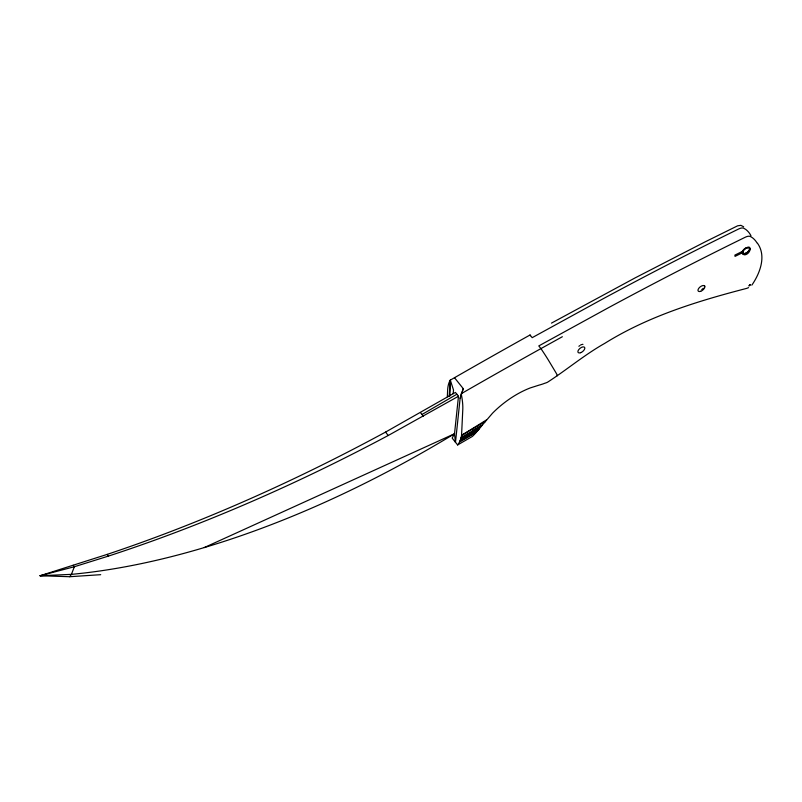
<?xml version="1.0" encoding="UTF-8"?>
<svg xmlns="http://www.w3.org/2000/svg" width="802" height="802" viewBox="0 0 802 802"><rect width="100%" height="100%" fill="white"/><g stroke="black" fill="none" stroke-linecap="round" stroke-linejoin="round"><path stroke-width="1.2" d="M449.892 396.058L450.313 380.128L454.503 377.712A3659.376 1867.657 -38.7 0 1 527.205 336.569L530.042 334.995L532.187 337.672L602.172 299.276A2385.649 1217.576 -38.7 0 1 724.677 235.868L738.752 228.931A7.599 3.88 -38.7 0 1 744.025 228.38L745.81 229.482A68.802 35.118 -38.7 0 1 750.983 235.788M447.336 396.779L447.606 390.624A58.807 20.581 64.1 0 1 450.313 380.128L453.521 390.053L453.14 393.722M742.141 252.891L742.181 252.129A4.692 2.396 -38.7 0 1 745.69 247.988L749.319 247.367C752.517 250.856 744.366 258.404 742.141 252.891A4.692 2.396 -38.7 0 0 748.376 251.748A4.692 2.396 -38.7 0 0 747.705 247.196L743.885 249.612L742.662 253.532M449.18 396.368L450.313 380.128M455.406 442.153L454.523 433.752L458.483 396.248L455.426 392.429L385.541 432.098A1166.629 595.415 -38.7 0 1 107.137 554.403L40.1 575.736L69.704 576.718L100.701 574.683M455.496 442.273L460.127 398.303L463.245 388.639L454.503 377.712M460.127 398.303L463.245 388.639M458.483 396.248L388.248 435.486A1166.669 599.014 -38.2 0 1 108.481 556.077L74.365 566.733L40.1 575.736L71.418 574.362A701.85 360.429 -38.3 0 0 204.279 547.566L454.523 433.752L452.148 438.092L457.641 444.95L472.378 436.428A66.746 40.942 78.8 0 0 475.175 433.551L476.097 432.468A83.498 58.456 86.9 0 0 480.679 427.015L492.518 413.21A60.02 30.636 -38.7 0 1 530.292 387.917L539.124 385.1A67.739 40.862 24.6 0 0 544.698 383.286A47.93 23.96 31.3 0 0 547.495 382.253C566.864 369.742 584.608 354.695 604.788 343.346C648.277 316.229 697.59 301.091 746.842 288.339L748.577 287.627M749.549 285.081L748.908 285.963L750.492 284.76L749.559 285.071M69.704 576.718L71.418 574.362L74.365 566.733L73.203 565.28M751.845 285.141C759.895 273.492 766.652 256.119 757.509 243.267M486.423 419.947L461.561 435.346A54.716 22.867 66 0 1 457.641 444.95M421.972 414.484L456.869 394.233M461.12 437.481L482.072 425.361L473.15 430.514M460.849 438.493L480.679 427.015L473.18 431.346M460.548 439.456L479.576 428.448L473.19 432.138M460.228 440.378L478.433 429.832M459.867 441.25L477.28 431.175M459.476 442.092L476.097 432.468M484.999 421.792L461.561 435.346L462.784 409.591A58.807 20.581 64.1 0 0 461.2 393.742L465.391 391.316A3659.376 1867.657 -38.7 0 1 538.102 350.173L562.362 336.72M551.465 323.116L635.014 277.943L705.028 241.923L737.65 225.803L740.878 225.342L743.665 226.806M743.033 251.086L734.893 255.096L735.033 256.389L742.602 252.66L742.181 252.129M40.1 575.736L43.719 575.395M420.539 412.689L423.416 416.288M385.541 432.098L388.248 435.486M107.137 554.403L108.481 556.077M454.523 433.752A701.85 360.99 -38.2 0 1 204.279 547.566M557.27 375.807A30.697 1.815 53.3 0 0 555.405 371.817L548.809 360.82A60.631 3.589 53.3 0 0 540.929 348.599L538.784 345.923L608.778 307.527A2385.649 1217.576 -38.7 0 1 731.284 244.109L745.359 237.181A7.599 3.88 -38.7 0 1 750.622 236.63L752.416 237.733A68.802 35.118 -38.7 0 1 757.108 243.116M578.904 346.324A3.96 2.015 -38.7 0 1 579.666 345.642M580.518 345.071A3.96 2.015 -38.7 0 1 581.39 344.649M582.222 344.409A3.96 2.015 -38.7 0 1 582.964 344.359M704.687 286.023A3.96 2.015 -38.7 0 1 704.437 286.745M703.344 288.259A3.96 2.015 -38.7 0 1 701.73 289.522M530.312 335.717A60.631 3.589 53.3 0 1 530.042 334.995M580.638 352.69A4.13 2.075 -38.5 0 0 584.658 347.446A4.13 2.075 -38.5 0 0 578.763 349.602A4.13 2.075 -38.5 0 0 580.638 352.69M700.717 291.296A4.13 2.075 -38.5 0 0 704.737 286.063A4.13 2.075 -38.5 0 0 698.843 288.209A4.13 2.075 -38.5 0 0 700.717 291.296M745.529 253.272A3.99 2.035 -38.7 0 0 749.228 248.159A3.99 2.035 -38.7 0 0 743.474 250.404A3.99 2.035 -38.7 0 0 745.529 253.272"/></g></svg>
